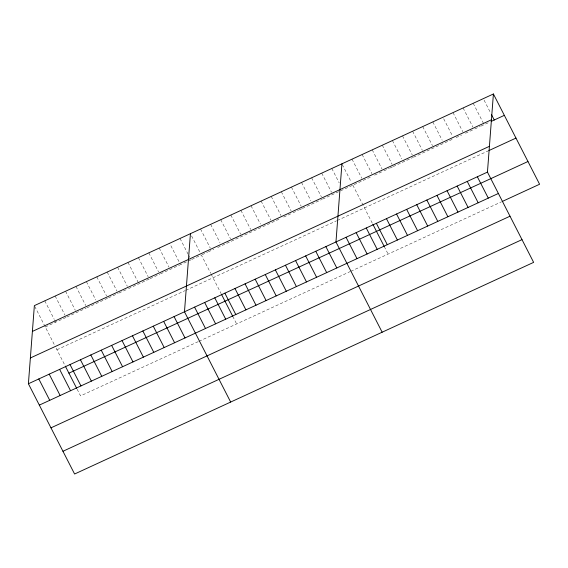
<?xml version="1.0" encoding="UTF-8"?>
<svg xmlns="http://www.w3.org/2000/svg" width="568" height="568" viewBox="0 0 568 568"><rect width="100%" height="100%" fill="white"/><g stroke="black" fill="none" stroke-linecap="round" stroke-linejoin="round"><path stroke-width="0.43" stroke-dasharray="2.84 2.13" d="M45.291 326.99L66.101 317.398M66.903 317.029L86.116 308.175M86.911 307.806L107.721 298.207M108.523 297.838L118.13 293.407M118.932 293.045L127.736 288.984M128.531 288.615L149.341 279.016M150.144 278.647L159.75 274.223M160.552 273.854L179.758 264.993M190.962 259.832L180.56 264.624L169.626 243.267M191.764 259.462L201.37 255.032L210.678 273.222M202.144 254.677L207.583 252.164M208.364 251.809L213.802 249.302M217.686 247.513L279.832 218.857M283.716 217.068L290.709 213.845M293.038 212.766L298.477 210.259M299.251 209.904L301.58 208.825M302.361 208.47L306.244 206.681M307.018 206.319L321.779 199.517M322.56 199.155L370.719 176.953M374.603 175.157L381.597 171.934M383.925 170.862L389.364 168.355M390.145 167.993L392.474 166.921M393.248 166.566L412.673 157.606M413.447 157.251L453.846 138.627M456.175 137.548L461.614 135.042M465.497 133.253L472.491 130.029M474.82 128.957L480.258 126.444M481.032 126.089L489.58 122.148M56.928 349.732L184.99 290.688M185.793 290.319L336.526 220.817M337.3 220.462L488.011 150.974M198.211 341.652L80.549 395.896L77.063 389.073M199.013 341.283L350.051 271.639M350.825 271.284L501.537 201.796M484.092 100.167L490.731 113.131M473.215 103.298L484.142 124.655M463.112 107.956L472.874 127.026M453.015 112.606L462.771 131.684M443.693 118.79L452.675 136.334M432.816 121.921L442.188 140.232M422.72 126.579L432.475 145.649M412.616 131.236L422.379 150.307M402.52 135.887L412.276 154.965M392.417 140.544L401.789 158.855M382.321 145.202L392.083 164.273M372.225 149.86L381.98 168.93M362.121 154.517L371.884 173.588M352.025 159.168L361.781 178.245M342.312 164.592L351.294 182.136M352.856 185.189L372.48 223.543M384.238 246.512L388.114 254.088M331.826 168.483L339.245 182.981M321.729 173.141L331.485 192.211M311.626 177.798L321.389 196.869M301.53 182.456L310.895 200.76M291.427 187.106L301.189 206.184M281.33 191.764L291.093 210.834M271.234 196.421L280.99 215.492M261.131 201.079L270.893 220.15M251.035 205.737L260.4 224.041M240.931 210.387L250.694 229.465M230.835 215.045L240.598 234.115M220.739 219.702L230.494 238.773M210.636 224.36L220.008 242.671M200.539 229.018L210.295 248.088M191.608 235.961L200.199 252.746M211.069 273.982L220.995 293.386M232.752 316.355L236.629 323.938M180.035 238.468L188.228 254.492M188.619 255.252L189.79 257.538M159.225 248.067L168.98 267.137M148.816 252.859L158.578 271.93M138.414 257.659L148.17 276.73M128.006 262.459L138.94 283.815M117.604 267.251L127.36 286.322M107.196 272.051L116.958 291.121M96.794 276.85L106.55 295.921M86.386 281.643L95.758 299.954M75.984 286.442L85.74 305.513M65.576 291.242L75.338 310.313M55.174 296.034L64.93 315.112M44.765 300.834L54.137 319.145M54.528 319.905L55.7 322.198M34.755 306.393L54.599 345.181M56.154 348.212L64.922 365.352"/><path stroke-width="0.85" d="M493.407 93.983L487.45 172.104L533.636 262.366L74.593 474.017L28.4 383.755L34.364 305.634L493.407 93.983L539.6 184.245L502.311 201.441M190.436 233.675L184.479 311.789L230.665 402.059M341.922 163.825L335.965 241.947L382.15 332.209M32.397 331.414L491.441 119.763M491.135 121.431L504.341 115.347M30.367 357.975L489.417 146.324M488.785 150.619L515.978 138.081M28.4 383.755L487.45 172.104M68.92 373.155L527.963 161.511M39.334 405.112L498.377 193.468M50.964 427.853L510.014 216.202M62.956 451.276L521.999 239.632M491.512 114.658L494.238 119.997M477.347 176.762L488.281 198.118M467.251 181.419L478.178 202.776M457.148 186.07L468.082 207.434M447.051 190.727L457.978 212.091M436.955 195.385L447.882 216.749M426.852 200.042L437.786 221.399M416.756 204.7L427.683 226.057M406.652 209.358L417.586 230.714M396.556 214.008L407.483 235.372M386.46 218.666L397.387 240.03M376.357 223.323L387.291 244.68M372.885 224.324L384.238 246.512M366.261 227.981L377.188 249.338M356.157 232.639L367.091 253.995M346.061 237.289L356.988 258.653M325.862 246.604L336.796 267.968M315.765 251.262L326.692 272.619M305.662 255.919L316.596 277.276M295.566 260.57L306.493 281.934M285.47 265.228L296.397 286.591M275.366 269.885L286.3 291.249M265.27 274.543L276.197 295.9M255.167 279.2L266.101 300.557M245.071 283.858L255.998 305.215M234.974 288.509L245.901 309.872M224.871 293.166L235.805 314.53M221.399 294.167L232.752 316.355M214.775 297.824L225.702 319.18M204.672 302.481L215.606 323.838M194.576 307.139L205.502 328.496M174.071 316.589L185.005 337.953M163.669 321.389L174.596 342.745M153.261 326.181L164.195 347.545M142.859 330.981L153.786 352.345M132.451 335.78L143.384 357.137M122.049 340.58L132.976 361.937M111.64 345.372L122.574 366.736M101.239 350.172L112.166 371.529M90.83 354.972L101.764 376.328M80.429 359.764L91.356 381.128M70.02 364.564L80.954 385.92M65.32 366.133L76.673 388.313M59.619 369.363L70.546 390.72M49.21 374.156L60.144 395.52M38.809 378.955L49.735 400.319"/></g></svg>
